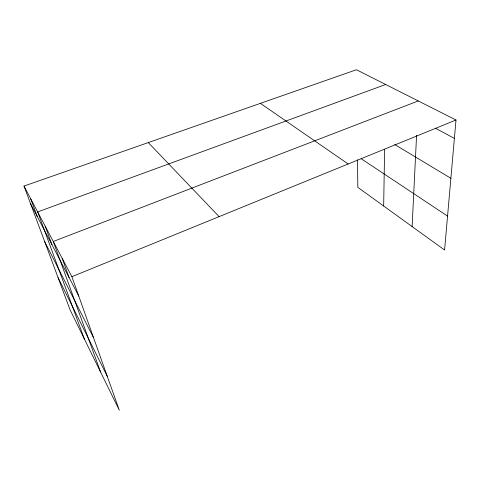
<?xml version="1.0" encoding="UTF-8"?>
<svg xmlns="http://www.w3.org/2000/svg" width="480" height="480" viewBox="0 0 480 480"><rect width="100%" height="100%" fill="white"/><g stroke="black" fill="none" stroke-linecap="round" stroke-linejoin="round"><path stroke-width="0.72" d="M383.67 206.028L384.6 149.382M412.116 226.56L416.574 135.288M24 186.066L71.88 276.696L119.322 410.262L70.05 309.798L24 186.066L356.442 69.738L456 120L444.576 250.002L357.834 187.374L357.51 159.834M71.88 276.696L456 120M418.254 100.944L53.274 241.476L100.536 371.952M385.668 84.492L37.662 211.926L84.42 339.096M435.336 128.202L454.386 138.396M394.752 144.54L450.876 178.284M361.194 158.712L447.558 216.108M260.394 103.35L348.162 163.992M148.284 142.578L219.108 216.636M30.534 203.622L78.786 296.148M44.682 241.632L93.546 337.698M58.068 277.614L107.262 376.302M30.612 198.576L37.218 216.444M45.198 226.188L51.948 244.686M62.22 258.414L69.09 277.548"/></g></svg>
